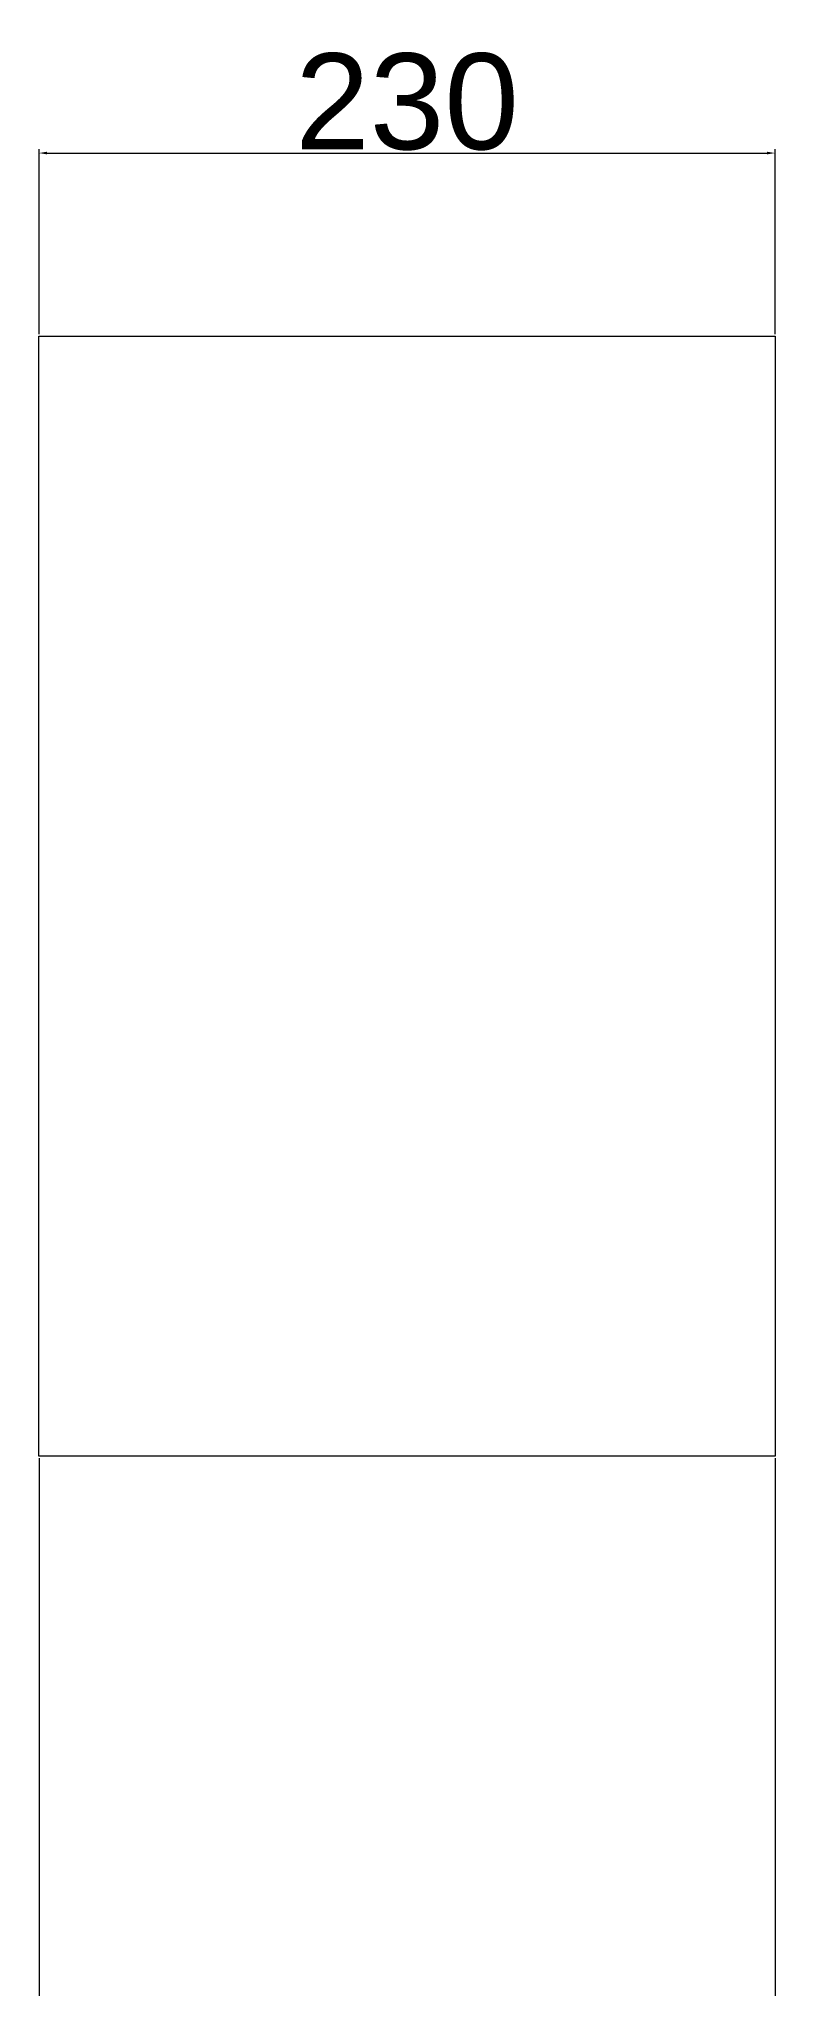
# Model space of a CAD drawing. Header units: millimetres. Extents: x 1413 to 3956, y 867 to 2430.
# Drawn here: x 2766 to 2996, y 1623 to 2232 of the extents above; entities that cross this region are included whole.
import ezdxf

# ---------------------------------------------------------------- set-up
doc = ezdxf.new("R2010")
doc.units = ezdxf.units.MM
doc.styles.get("Standard").update_dxf_attribs({"font": 'arial.ttf', "height": 30})
doc.dimstyles.new('ISO-25', dxfattribs={"dimtxt": 2.5, "dimasz": 2.5, "dimexe": 1.25, "dimexo": 0.625, "dimtad": 1, "dimtxsty": 'Standard', "dimcen": 2.5, "dimadec": 0, "dimazin": 0, "dimtfac": 1, "dimtmove": 0, "dimatfit": 3, "dimfxl": 1, "dimarcsym": 0})

# ---------------------------------------------------------------- blocks, each defined once
blk = doc.blocks.new('*D2')
at = {"color": 0, "lineweight": -2, "transparency": 16777216}
for p, q in [((2766.32, 1788.34), (2766.32, 869.89)), ((2996.32, 1788.34), (2996.32, 869.89)), ((2768.82, 871.14), (2993.82, 871.14))]:
    blk.add_line(p, q, dxfattribs=at)
at = {"color": 0, "transparency": 16777216}
for points in [[(2768.82, 871.55), (2768.82, 870.72), (2766.32, 871.14)], [(2993.82, 871.55), (2993.82, 870.72), (2996.32, 871.14)]]:
    blk.add_solid(points, dxfattribs=at)
at = {"layer": 'Defpoints', "color": 0, "transparency": 16777216}
for p in [(2766.32, 1788.97), (2996.32, 1788.97), (2996.32, 871.14)]:
    blk.add_point(p, dxfattribs=at)
at = {"color": 0, "transparency": 16777216, "insert": (2881.32, 887.09), "char_height": 30, "attachment_point": 5}
blk.add_mtext('230', dxfattribs=at)
blk = doc.blocks.new('*D9')
at = {"color": 0, "lineweight": -2, "transparency": 16777216}
for p, q in [((2766.32, 2139.59), (2766.32, 2197.43)), ((2768.82, 2196.18), (2993.82, 2196.18)), ((2996.32, 2139.59), (2996.32, 2197.43))]:
    blk.add_line(p, q, dxfattribs=at)
at = {"color": 0, "transparency": 16777216}
for points in [[(2768.82, 2196.59), (2768.82, 2195.76), (2766.32, 2196.18)], [(2993.82, 2196.59), (2993.82, 2195.76), (2996.32, 2196.18)]]:
    blk.add_solid(points, dxfattribs=at)
at = {"layer": 'Defpoints', "color": 0, "transparency": 16777216}
for p in [(2996.32, 2196.18), (2766.32, 2138.97), (2996.32, 2138.97)]:
    blk.add_point(p, dxfattribs=at)
at = {"color": 0, "transparency": 16777216, "insert": (2881.32, 2212.13), "char_height": 30, "attachment_point": 5}
blk.add_mtext('230', dxfattribs=at)

msp = doc.modelspace()

# ---------------------------------------------------------------- linework, layer by layer
msp.add_lwpolyline([(2766.315, 2138.97), (2996.315, 2138.97), (2996.315, 1788.97), (2766.315, 1788.97)], close=True)

# ---------------------------------------------------------------- dimensions: what is measured, and where the dimension line sits
for base, p1, p2, picture, middle in [((2996.315, 2196.177), (2766.315, 2138.97), (2996.315, 2138.97), '*D9', (2881.315, 2212.129)), ((2996.315, 871.135), (2766.315, 1788.97), (2996.315, 1788.97), '*D2', (2881.315, 887.088))]:
    dim = msp.add_linear_dim(base=base, p1=p1, p2=p2, dimstyle='ISO-25')
    dim.commit()
    dim.dimension.update_dxf_attribs({"geometry": picture, "text_midpoint": middle})

doc.saveas('drawing.dxf')
